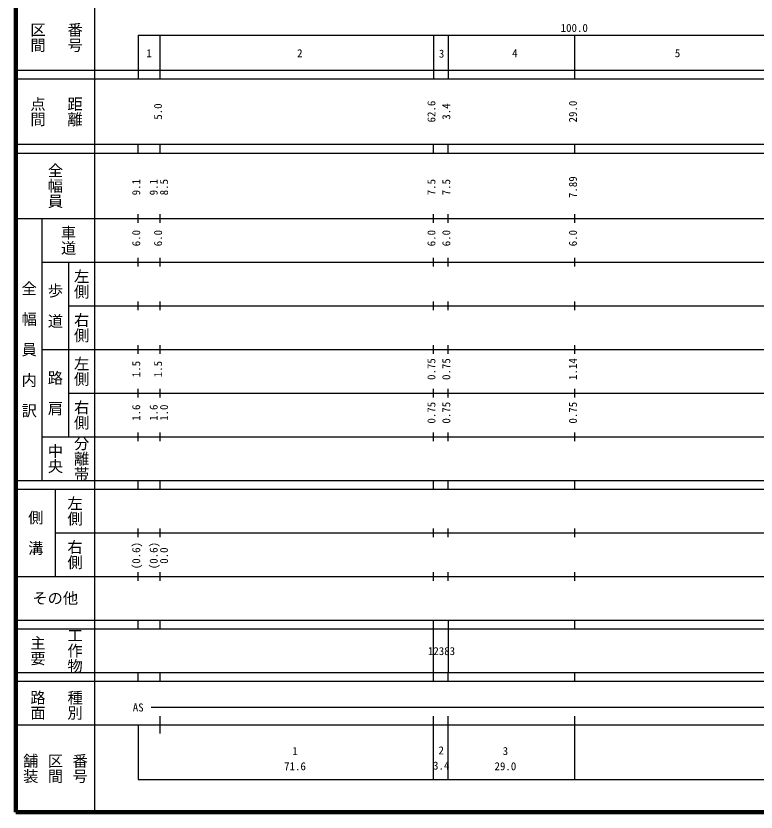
# Model space of a CAD drawing. Units: millimetres, scale not verified. Extents: x 40000 to 680000, y 20000 to 380000.
# Drawn here: x 40000 to 209478, y 20000 to 202409 of the extents above; entities that cross this region are included whole.
import ezdxf
from ezdxf.enums import TextEntityAlignment as Align

# ---------------------------------------------------------------- set-up
doc = ezdxf.new("R2010")
doc.units = ezdxf.units.MM
doc.header["$LTSCALE"] = 1000
doc.layers.add('M-TTL', color=2, linetype='Continuous', lineweight=13)
doc.layers.add('M-TTL-BAND', color=7, linetype='Continuous', lineweight=25)
doc.styles.add('@ＭＳ ゴシック', font='')
doc.styles.add('ＭＳ ゴシック', font='')
doc.styles.get('@ＭＳ ゴシック').set_extended_font_data('@MS Gothic')
doc.styles.get('ＭＳ ゴシック').set_extended_font_data('MS Gothic')

msp = doc.modelspace()

# ---------------------------------------------------------------- linework, layer by layer
at = {"layer": 'M-TTL', "lineweight": 140}
for p, q in [((40000, 380000), (40000, 20000)), ((40000, 20000), (680000, 20000))]:
    msp.add_line(p, q, dxfattribs=at)
at = {"layer": 'M-TTL-BAND'}
for p, q in [((58000, 370000), (58000, 20000)), ((68000, 198000), (68000, 188000)), ((68000, 198000), (579000, 198000)), ((73000, 188000), (73000, 198000)), ((135600, 198000), (135600, 188000)), ((139000, 198000), (139000, 188000)), ((168000, 188000), (168000, 198000)), ((40000, 190000), (579000, 190000)), ((40000, 188000), (579000, 188000)), ((40000, 173000), (579000, 173000)), ((68000, 171000), (68000, 173000)), ((73000, 171000), (73000, 173000)), ((135600, 171000), (135600, 173000)), ((139000, 171000), (139000, 173000)), ((168000, 171000), (168000, 173000)), ((40000, 171000), (579000, 171000)), ((68000, 155000), (68000, 157000)), ((73000, 155000), (73000, 157000)), ((135600, 155000), (135600, 157000)), ((139000, 155000), (139000, 157000)), ((168000, 155000), (168000, 157000)), ((40000, 156000), (579000, 156000)), ((46000, 96000), (46000, 156000)), ((46000, 146000), (579000, 146000)), ((52000, 146000), (52000, 106000)), ((68000, 145000), (68000, 147000)), ((73000, 145000), (73000, 147000)), ((135600, 145000), (135600, 147000)), ((139000, 145000), (139000, 147000)), ((168000, 145000), (168000, 147000)), ((68000, 135000), (68000, 137000)), ((73000, 135000), (73000, 137000)), ((135600, 135000), (135600, 137000)), ((139000, 135000), (139000, 137000)), ((168000, 135000), (168000, 137000)), ((52000, 136000), (579000, 136000)), ((46000, 126000), (579000, 126000)), ((68000, 125000), (68000, 127000)), ((73000, 125000), (73000, 127000)), ((135600, 125000), (135600, 127000)), ((139000, 125000), (139000, 127000)), ((168000, 125000), (168000, 127000)), ((68000, 115000), (68000, 117000)), ((73000, 115000), (73000, 117000)), ((135600, 115000), (135600, 117000)), ((139000, 115000), (139000, 117000)), ((168000, 115000), (168000, 117000)), ((52000, 116000), (579000, 116000)), ((46000, 106000), (579000, 106000)), ((68000, 105000), (68000, 107000)), ((73000, 105000), (73000, 107000)), ((135600, 105000), (135600, 107000)), ((139000, 105000), (139000, 107000)), ((168000, 105000), (168000, 107000)), ((40000, 96000), (579000, 96000)), ((68000, 94000), (68000, 96000)), ((73000, 94000), (73000, 96000)), ((135600, 94000), (135600, 96000)), ((139000, 94000), (139000, 96000)), ((168000, 94000), (168000, 96000)), ((40000, 94000), (579000, 94000)), ((49000, 94000), (49000, 74000)), ((49000, 84000), (579000, 84000)), ((68000, 83000), (68000, 85000)), ((73000, 83000), (73000, 85000)), ((135600, 83000), (135600, 85000)), ((139000, 83000), (139000, 85000)), ((168000, 83000), (168000, 85000)), ((68000, 73000), (68000, 75000)), ((73000, 73000), (73000, 75000)), ((135600, 73000), (135600, 75000)), ((139000, 73000), (139000, 75000)), ((168000, 73000), (168000, 75000)), ((40000, 74000), (579000, 74000)), ((40000, 64000), (579000, 64000)), ((68000, 62000), (68000, 64000)), ((73000, 62000), (73000, 64000)), ((135600, 52000), (135600, 64000)), ((139000, 64000), (139000, 52000)), ((168000, 62000), (168000, 64000)), ((40000, 62000), (579000, 62000)), ((40000, 52000), (579000, 52000)), ((68000, 50000), (68000, 52000)), ((73000, 50000), (73000, 52000)), ((135600, 50000), (135600, 52000)), ((139000, 50000), (139000, 52000)), ((168000, 50000), (168000, 52000)), ((40000, 50000), (579000, 50000)), ((71000, 44000), (565000, 44000)), ((73000, 38000), (73000, 42000)), ((135600, 27500), (135600, 42000)), ((139000, 27500), (139000, 42000)), ((168000, 27500), (168000, 42000)), ((40000, 40000), (579000, 40000)), ((68000, 40000), (68000, 27500)), ((68000, 27500), (579000, 27500))]:
    msp.add_line(p, q, dxfattribs=at)

# ---------------------------------------------------------------- texts
at = {"layer": 'M-TTL-BAND', "style": '@ＭＳ ゴシック'}
for s, p in [('番号', (53500, 197500)), ('区間', (45000, 197500)), ('点間', (45000, 180500)), ('距離', (53500, 180500)), ('全幅員', (49000, 163500)), ('車道', (52000, 151000)), ('左側', (55000, 141000)), ('全\u3000幅\u3000員\u3000内\u3000訳', (43000, 126000)), ('歩\u3000道', (49000, 136000)), ('右側', (55000, 131000)), ('左側', (55000, 121000)), ('路\u3000肩', (49000, 116000)), ('右側', (55000, 111000)), ('分離帯', (55000, 101000)), ('中央', (49000, 101000)), ('左側', (53500, 89000)), ('側\u3000溝', (44500, 84000)), ('右側', (53500, 79000)), ('主要', (45000, 57000)), ('工作物', (53500, 57000)), ('路面', (45000, 44500)), ('種別', (53500, 44500)), ('舗装', (43333, 30000)), ('区間', (49000, 30000)), ('番号', (54667, 30000))]:
    msp.add_text(s, height=2566, rotation=270, dxfattribs=at).set_placement(p, align=Align.MIDDLE_CENTER)
at = {"layer": 'M-TTL-BAND', "style": 'ＭＳ ゴシック'}
for s, p in [('100.0', (167844, 198195)), ('1', (70500, 192405)), ('2', (105000, 192405)), ('3', (137460, 192299)), ('4', (154250, 192405)), ('5', (191500, 192405)), ('12383', (137452, 55421)), ('AS', (68000, 42500)), ('1', (103901, 32523)), ('2', (137377, 32674)), ('3', (152079, 32523)), ('71.6', (103901, 29033)), ('3.4', (137377, 29184)), ('29.0', (152079, 29033))]:
    msp.add_text(s, height=1833, dxfattribs=at).set_placement(p, align=Align.BOTTOM_CENTER)
for s, p in [('62.6', (136600, 180500)), ('29.0', (169000, 180500)), ('5.0', (74000, 180500)), ('3.4', (140000, 180500)), ('9.1', (69000, 163174)), ('9.1', (73000, 163174)), ('8.5', (75370, 163174)), ('7.5', (136600, 163174)), ('7.5', (140000, 163174)), ('7.89', (169000, 163174)), ('6.0', (69000, 151500)), ('6.0', (74000, 151500)), ('6.0', (136600, 151500)), ('6.0', (140000, 151500)), ('6.0', (169000, 151500)), ('1.5', (69000, 121500)), ('1.5', (74000, 121500)), ('0.75', (136600, 121500)), ('0.75', (140000, 121500)), ('1.14', (169000, 121500)), ('1.6', (69000, 111500)), ('1.6', (73000, 111500)), ('1.0', (75370, 111500)), ('0.75', (136600, 111500)), ('0.75', (140000, 111500)), ('0.75', (169000, 111500)), ('(0.6)', (69000, 78764)), ('(0.6)', (73000, 78764)), ('0.0', (75370, 78764))]:
    msp.add_text(s, height=1833, rotation=90, dxfattribs=at).set_placement(p, align=Align.BOTTOM_CENTER)
msp.add_text('その他', height=2566, dxfattribs=at).set_placement((49000, 69000), align=Align.MIDDLE_CENTER)

doc.saveas('drawing.dxf')
